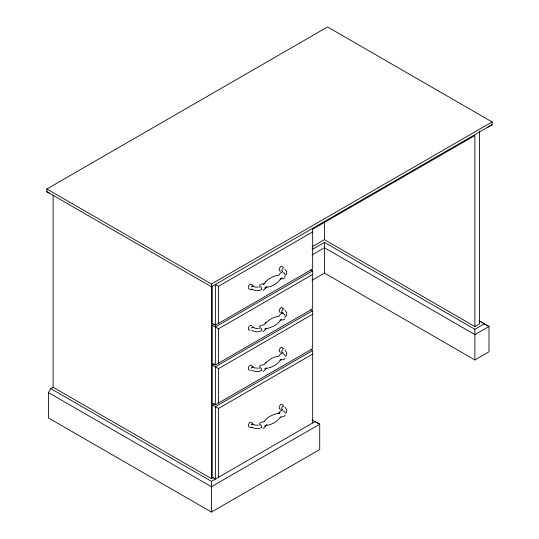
<?xml version="1.0" encoding="UTF-8"?>
<svg xmlns="http://www.w3.org/2000/svg" width="539" height="539" viewBox="0 0 539 539"><rect width="100%" height="100%" fill="white"/><g stroke="black" fill="none" stroke-linecap="round" stroke-linejoin="round"><path stroke-width="0.81" d="M259.225 328.622C260.027 325.273 263.665 331.674 260.499 330.939M259.225 368.433C260.317 364.842 263.632 372.382 260.169 370.509M285.38 316.811L285.05 315.099L283.831 313.988M285.38 356.623L284.794 354.514L283.265 353.88M285.38 413.669L284.794 411.56L283.265 410.927M279.37 412.578L280.482 411.021L282.268 410.334M265.316 288.149L264.204 289.719L262.877 290.346M265.316 426.181L264.204 427.75L262.877 428.377M259.272 287.065C260.687 284.626 263.335 290.561 260.499 289.766M259.272 425.096C260.687 422.664 263.335 428.593 260.499 427.798M279.485 412.396L279.013 413.144L279.249 412.901C273.792 414.282 267.465 416.499 264.218 421.666L264.454 421.417L263.079 422.003C263.349 421.673 259.576 422.071 259.461 423.849M265.208 288.331L265.949 287.415C271.562 286.842 277.295 283.777 280.469 279.034L280.233 279.283L281.607 278.71C281.331 279.067 285.091 278.636 285.198 276.871M265.208 426.369L265.949 425.453C271.562 424.88 277.295 421.808 280.469 417.071L280.233 417.314L281.607 416.741C281.264 417.058 284.902 416.748 285.097 415.118M250.891 368.346L252.218 366.992M259.549 285.63C259.744 283.972 263.409 283.676 263.079 283.965L264.211 283.595L265.572 281.823M259.549 326.802C259.744 325.145 263.409 324.849 263.079 325.138L264.211 324.768L265.572 322.996M259.549 366.621C259.744 364.957 263.409 364.66 263.079 364.957L264.211 364.586L265.572 362.814M286.425 274.681L286.836 271.899L285.023 269.251M286.425 315.854L286.836 313.071L285.023 310.424M286.425 355.673L286.836 352.883L285.023 350.242M286.425 412.712L286.836 409.93L285.023 407.289M312.115 419.881L319.721 424.2L319.721 449.533L211.443 512.05L48.443 417.941L48.443 392.608L50.794 388.606L53.139 387.251L211.443 478.645L213.457 477.48M251.08 286.964L252.218 286.007M251.08 328.136C253.081 325.772 255.439 329.753 258.221 328.312M251.08 425.001L252.218 424.038M284.996 358.273C284.7 359.762 281.21 359.978 281.607 359.695L280.475 360.059C277.248 364.735 271.568 367.847 265.949 368.406L265.208 369.323C265.68 368.676 264.049 371.573 262.877 371.331M282.449 349.541L281.695 351.765L283.11 352.924M265.808 281.58C269.338 278.326 273.879 275.564 278.751 275.288L279.485 274.358C279 274.856 280.907 271.851 282.268 272.303M265.808 322.753C269.338 319.499 273.879 316.737 278.751 316.46L279.485 315.531C279.013 315.827 281.365 312.62 282.948 313.53M265.808 362.565L271.541 358.448L276.244 356.582L278.751 356.272L279.485 355.349C279 355.848 280.907 352.836 282.268 353.294M265.478 281.924L265.909 281.473M265.478 323.097L265.909 322.645M285.252 317.114L284.794 317.424M284.707 318.825C284.349 320.085 281.068 320.078 281.607 319.883L280.475 320.24C277.235 325.388 270.895 327.591 265.457 329.006L265.208 329.504C265.68 328.864 264.049 331.761 262.877 331.519M265.478 362.915L265.909 362.464M282.726 268.328L281.654 270.43L282.537 271.541M487.492 127.393L492.127 124.677L492.127 121.962L327.557 26.95L46.873 189L46.873 191.716L49.19 193.097M46.873 189L211.443 284.013L492.127 121.962M492.127 124.677L211.443 286.768L46.873 191.716M312.505 229.291L474.886 135.538L474.886 326.546L479.589 323.831L479.589 131.59M212.225 285.98L212.225 323.38L215.357 325.192L215.357 284.471L218.497 286.276L312.667 231.905M312.068 246.808L324.424 239.673L474.886 326.546M312.068 249.523L324.424 242.388L474.886 329.262L484.291 323.831L488.994 326.472L488.994 351.805L474.886 359.951L324.424 273.084L312.041 280.233M312.041 254.893L324.424 247.745L474.886 334.611L488.994 326.472L479.535 321.008M263.241 284.531L264.696 283.689M264.831 287.759L266.893 286.566M280.664 278.616L282.038 277.821M310.787 269.729L312.667 270.821L312.667 308.82L215.357 365.004L212.225 363.192L212.225 325.185L214.185 324.06M215.357 325.192L312.667 269.008L312.667 228.287M312.667 270.821L215.357 326.998L215.357 365.004M212.225 325.185L218.497 328.81L312.667 274.439M264.831 328.931L266.205 328.136M279.977 320.186L281.351 319.391M310.787 309.548L312.667 310.632L312.667 348.639L215.357 404.823L212.225 403.01L212.225 365.004L214.185 363.872M312.667 310.632L215.357 366.816L215.357 404.823M212.225 365.004L218.497 368.622L312.667 314.25M264.831 368.743L266.205 367.948M279.977 359.998L281.351 359.203M312.667 422.913L312.667 350.451L215.357 406.628L215.357 479.097L212.225 477.284L212.225 404.823L214.185 403.691M212.225 404.823L218.497 408.441L312.667 354.069M278.535 413.736L279.984 412.901M264.831 425.79L266.893 424.597M50.794 388.606L211.443 481.354L315.019 421.559L319.721 424.2L211.443 486.71L48.443 392.608M282.995 309.373L281.803 310.801L281.803 312.222M282.995 406.231C281.809 406.709 280.927 409.074 282.537 409.579M282.503 271.521L282.355 271.555M251.612 289.355L249.907 289.49M282.503 312.694L281.83 312.916M282.503 352.513L281.83 352.728M282.503 409.559L281.83 409.775M250.136 330.063C246.424 331.141 249.159 323.38 251.733 325.644M251.956 427.508L249.907 427.528M283.265 272.896L284.161 272.95M284.794 276.251L285.38 274.823L284.484 273.192M259.953 290.332L255.331 290.582L251.08 288.978M259.953 331.505L256.254 331.862L251.733 330.555M259.953 371.324L256.254 371.681L251.733 370.374M259.953 428.37L255.331 428.62L251.08 427.016M251.767 289.349L251.956 289.47M282.652 312.687L282.773 312.809M282.652 352.506L282.773 352.627M282.652 409.552L282.773 409.674M258.221 287.139L254.866 287.024L252.501 286M258.221 368.13L254.866 368.009L252.501 366.985M258.221 425.177L254.866 425.055L252.501 424.031M280.549 271.258C277.066 271.043 281.014 263.814 282.8 267.095M280.549 312.431C276.635 312.061 281.964 304.299 282.867 308.84M280.549 352.243C276.635 351.879 281.964 344.118 282.867 348.652M249.665 370.077C246.182 369.862 250.13 362.632 251.915 365.914M250.534 370.583L250.938 370.562M280.549 409.29C277.066 409.074 281.014 401.851 282.8 405.133M249.22 289.113C246.518 287.961 250.258 281.917 251.915 284.929M249.22 427.144C246.518 425.992 250.258 419.955 251.915 422.96M281.971 312.411L283.393 313.435M479.205 320.894L484.291 323.831M310.787 349.36L312.667 350.451M252.643 285.104L253.168 286.748L253.054 285.919M252.643 326.277L253.168 327.813M252.643 366.089L253.168 367.625M252.643 423.135L253.168 424.671M283.629 267.405L283.938 268.085M283.629 308.577L283.938 309.258M283.629 348.389L283.938 349.077M283.629 405.436L283.979 406.258M474.886 329.262L474.886 359.951M324.424 222.007L324.424 239.673M324.424 242.388L324.424 273.084M218.497 286.276L218.497 323.38M218.497 328.81L218.497 363.192M218.497 368.622L218.497 403.01M218.497 408.441L218.497 477.284M211.443 284.013L211.443 478.645M211.443 481.354L211.443 512.05M53.139 195.01L53.139 387.251"/></g></svg>
